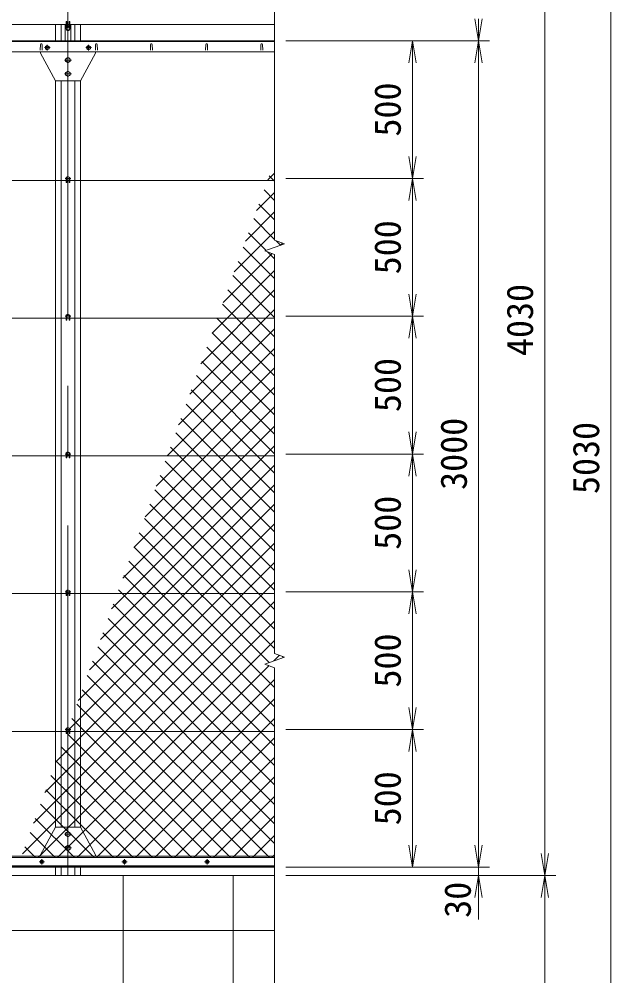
# Model space of a CAD drawing. Units: millimetres, scale not verified. Extents: x -8400 to 8400, y -5940 to 5940.
# Drawn here: x -2949 to -802, y -2264 to 1209 of the extents above; entities that cross this region are included whole.
import ezdxf
from ezdxf.enums import TextEntityAlignment as Align

# ---------------------------------------------------------------- set-up
doc = ezdxf.new("R2010")
doc.units = ezdxf.units.MM
doc.header["$LTSCALE"] = 40
doc.linetypes.add('USER1', pattern=[50.8, 31.75, -6.35, 6.35, -6.35])
for name, color, linetype, lineweight in [('0-0_D-STR1', 1, 'Continuous', 18), ('0-1_D-BMK', 2, 'USER1', 13), ('0-3_D-STR4', 7, 'Continuous', 9), ('0-4_D-STR-DIM', 7, 'Continuous', 9), ('0-5_0', 7, 'Continuous', 9), ('0-6_D-STR3', 3, 'Continuous', 13), ('0-7_D-STR2', 7, 'Continuous', 9)]:
    doc.layers.add(name, color=color, linetype=linetype, lineweight=lineweight)
doc.styles.add('ＭＳ ゴシック', font='')
doc.styles.get('ＭＳ ゴシック').set_extended_font_data('MS Gothic')

# ---------------------------------------------------------------- blocks, each defined once
blk = doc.blocks.new('_Open')
at = {"layer": '0-5_0'}
blk.add_line((-40, 6.67), (0, 0), dxfattribs=at)
blk.add_lwpolyline([(-40, -6.67), (0, 0), (-40, 0)], dxfattribs=at)

msp = doc.modelspace()

# ---------------------------------------------------------------- linework, layer by layer
at = {"layer": '0-0_D-STR1'}
for p, q in [((-2777.77, 1190.03), (-4765.27, 1190.03)), ((-2816.52, 1190.03), (-2816.52, 1130.69)), ((-2796.52, 1190.03), (-2796.52, 1130.69)), ((-2781.52, 1190.03), (-2781.52, 1130.69)), ((-2775.77, 1190.03), (-2767.27, 1190.03)), ((-2765.27, 1190.03), (-2021.52, 1190.03)), ((-2761.52, 1130.69), (-2761.52, 1190.03)), ((-2746.52, 1130.69), (-2746.52, 1190.03)), ((-2726.52, 1130.69), (-2726.52, 1190.03)), ((-6816.52, 1130.69), (-2021.52, 1130.69)), ((-6816.52, 1127.69), (-2021.52, 1127.69)), ((-2871.52, 1117.56), (-2872.27, 1096.06)), ((-2865.52, 1117.56), (-2864.77, 1096.06)), ((-2671.52, 1117.56), (-2672.27, 1096.06)), ((-2665.52, 1117.56), (-2664.77, 1096.06)), ((-2471.52, 1117.56), (-2472.27, 1096.06)), ((-2465.52, 1117.56), (-2464.77, 1096.06)), ((-2271.52, 1117.56), (-2272.27, 1096.06)), ((-2265.52, 1117.56), (-2264.77, 1096.06)), ((-2071.52, 1117.56), (-2072.27, 1096.06)), ((-2065.52, 1117.56), (-2064.77, 1096.06)), ((-6760.32, 1090.69), (-2021.52, 1090.69)), ((-2816.52, 985.69), (-2816.52, -1724.31)), ((-2796.52, 985.69), (-2796.52, -1724.31)), ((-2746.52, -1724.31), (-2746.52, 985.69)), ((-2726.52, -1724.31), (-2726.52, 985.69)), ((-6760.32, -1829.31), (-2021.52, -1829.31)), ((-6816.52, -1866.31), (-2021.52, -1866.31)), ((-6816.52, -1869.31), (-2021.52, -1869.31)), ((-2816.52, -1869.31), (-2816.52, -1899.31)), ((-2796.52, -1869.31), (-2796.52, -1899.31)), ((-2746.52, -1899.31), (-2746.52, -1869.31)), ((-2726.52, -1899.31), (-2726.52, -1869.31))]:
    msp.add_line(p, q, dxfattribs=at)
for centre in [(-2868.52, 1116.31), (-2668.52, 1116.31), (-2468.52, 1116.31), (-2268.52, 1116.31), (-2068.52, 1116.31)]:
    msp.add_arc(centre, 3.25, 22.61986, 157.38014, dxfattribs=at)
at = {"layer": '0-1_D-BMK'}
for p, q in [((-2771.52, -1899.31), (-2771.52, 2271.16)), ((-2846.52, 1115.69), (-2846.52, 1095.69)), ((-2696.52, 1115.69), (-2696.52, 1095.69)), ((-2856.52, 1105.69), (-2836.52, 1105.69)), ((-2686.52, 1105.69), (-2706.52, 1105.69)), ((-2758.77, 1060.69), (-2784.27, 1060.69)), ((-2758.77, 1010.69), (-2784.27, 1010.69)), ((-2761.52, 630.69), (-2781.52, 630.69)), ((-2761.52, 130.69), (-2781.52, 130.69)), ((-2761.52, -369.31), (-2781.52, -369.31)), ((-2761.52, -869.31), (-2781.52, -869.31)), ((-2761.52, -1369.31), (-2781.52, -1369.31)), ((-2758.77, -1749.31), (-2784.27, -1749.31)), ((-2758.77, -1799.31), (-2784.27, -1799.31)), ((-2866.52, -1839.64), (-2866.52, -1858.98)), ((-2566.52, -1839.64), (-2566.52, -1858.98)), ((-2266.52, -1839.64), (-2266.52, -1858.98)), ((-2856.85, -1849.31), (-2876.2, -1849.31)), ((-2556.85, -1849.31), (-2576.2, -1849.31)), ((-2256.85, -1849.31), (-2276.2, -1849.31))]:
    msp.add_line(p, q, dxfattribs=at)
at = {"layer": '0-3_D-STR4'}
for p, q in [((-6971.52, -1899.31), (-2021.52, -1899.31)), ((-2571.52, -2899.31), (-2571.52, -1899.31)), ((-2171.52, -2899.31), (-2171.52, -1899.31)), ((-6971.52, -2099.31), (-2021.52, -2099.31))]:
    msp.add_line(p, q, dxfattribs=at)
at = {"layer": '0-4_D-STR-DIM'}
for p, q in [((-1041.52, -1819.31), (-1041.52, 2050.69)), ((-801.52, -2819.31), (-801.52, 2050.69)), ((-2021.52, 1605.04), (-2021.52, 406.34)), ((-1981.52, 1130.69), (-1241.52, 1130.69)), ((-1981.52, 1130.69), (-1241.52, 1130.69)), ((-1981.52, 1130.69), (-1481.52, 1130.69)), ((-1521.52, 710.69), (-1521.52, 1050.69)), ((-1281.52, -1789.31), (-1281.52, 1050.69)), ((-1981.52, 630.69), (-1481.52, 630.69)), ((-1981.52, 630.69), (-1481.52, 630.69)), ((-1521.52, 210.69), (-1521.52, 550.69)), ((-2056.76, 367.86), (-1986.29, 393.51)), ((-1986.29, 393.51), (-2021.52, 406.34)), ((-2021.52, 355.04), (-2056.76, 367.86)), ((-2021.52, 355.04), (-2021.52, -1093.66)), ((-1981.52, 130.69), (-1481.52, 130.69)), ((-1981.52, 130.69), (-1481.52, 130.69)), ((-1521.52, -289.31), (-1521.52, 50.69)), ((-1981.52, -369.31), (-1481.52, -369.31)), ((-1981.52, -369.31), (-1481.52, -369.31)), ((-1521.52, -789.31), (-1521.52, -449.31)), ((-1981.52, -869.31), (-1481.52, -869.31)), ((-1981.52, -869.31), (-1481.52, -869.31)), ((-1521.52, -1289.31), (-1521.52, -949.31)), ((-2056.76, -1132.14), (-1986.29, -1106.49)), ((-1986.29, -1106.49), (-2021.52, -1093.66)), ((-2021.52, -1144.96), (-2056.76, -1132.14)), ((-2021.52, -1144.96), (-2021.52, -2373.66)), ((-1981.52, -1369.31), (-1481.52, -1369.31)), ((-1981.52, -1369.31), (-1481.52, -1369.31)), ((-1521.52, -1789.31), (-1521.52, -1449.31)), ((-1281.52, -1789.31), (-1281.52, -1709.31)), ((-1981.52, -1869.31), (-1481.52, -1869.31)), ((-1981.52, -1869.31), (-1241.52, -1869.31)), ((-1981.52, -1869.31), (-1241.52, -1869.31)), ((-1281.52, -1869.31), (-1281.52, -1899.31)), ((-1981.52, -1899.31), (-1241.52, -1899.31)), ((-1981.52, -1899.31), (-1001.52, -1899.31)), ((-1981.52, -1899.31), (-1001.52, -1899.31)), ((-1281.52, -1979.31), (-1281.52, -2059.31)), ((-1041.52, -1979.31), (-1041.52, -2819.31))]:
    msp.add_line(p, q, dxfattribs=at)
at = {"layer": '0-6_D-STR3'}
for p, q in [((-2777.77, 1181.52), (-2777.77, 1200.11)), ((-2775.77, 1200.11), (-2777.77, 1200.11)), ((-2777.77, 1189.5), (-2775.77, 1189.5)), ((-2775.77, 1184.57), (-2775.77, 1200.11)), ((-2775.28, 1185.33), (-2775.28, 1180.73)), ((-2764.02, 1179.6), (-2767.77, 1185.33)), ((-2767.77, 1185.33), (-2767.77, 1180.73)), ((-2767.27, 1184.57), (-2767.27, 1200.11)), ((-2767.27, 1200.11), (-2765.27, 1200.11)), ((-2767.27, 1189.5), (-2765.27, 1189.5)), ((-2765.27, 1181.52), (-2765.27, 1200.11)), ((-2779.03, 1179.6), (-2779.03, 1175)), ((-2764.02, 1179.6), (-2764.02, 1175)), ((-2853.02, 1109.44), (-2846.52, 1113.19)), ((-2846.52, 1113.19), (-2840.02, 1109.44)), ((-2696.52, 1113.19), (-2703.02, 1109.44)), ((-2690.02, 1109.44), (-2696.52, 1113.19)), ((-2871.52, 1090.69), (-2871.52, 1085.69)), ((-2871.52, 1085.69), (-2816.52, 985.69)), ((-2853.02, 1101.94), (-2853.02, 1109.44)), ((-2846.52, 1098.18), (-2853.02, 1101.94)), ((-2840.02, 1101.94), (-2846.52, 1098.18)), ((-2840.02, 1109.44), (-2840.02, 1101.94)), ((-2703.02, 1109.44), (-2703.02, 1101.94)), ((-2703.02, 1101.94), (-2696.52, 1098.18)), ((-2696.52, 1098.18), (-2690.02, 1101.94)), ((-2690.02, 1101.94), (-2690.02, 1109.44)), ((-2671.52, 1090.69), (-2671.52, 1085.69)), ((-2771.52, 1050.87), (-2780.02, 1055.78)), ((-2763.02, 1055.78), (-2771.52, 1050.87)), ((-2771.52, 1000.87), (-2780.02, 1005.78)), ((-2763.02, 1005.78), (-2771.52, 1000.87)), ((-2771.52, 638.19), (-2778.02, 634.44)), ((-2778.02, 634.44), (-2778.02, 626.94)), ((-2778.02, 626.94), (-2771.52, 623.18)), ((-2777.77, 626.79), (-2777.77, 616.69)), ((-2775.77, 625.64), (-2775.77, 616.69)), ((-2765.02, 634.44), (-2771.52, 638.19)), ((-2771.52, 623.18), (-2765.02, 626.94)), ((-2767.27, 625.64), (-2767.27, 616.69)), ((-2765.27, 626.79), (-2765.27, 616.69)), ((-2765.02, 626.94), (-2765.02, 634.44)), ((-2021.52, 623.94), (-6751.52, 623.94)), ((-2777.77, 616.69), (-2775.77, 616.69)), ((-2767.27, 616.69), (-2765.27, 616.69)), ((-2021.52, 123.94), (-6751.52, 123.94)), ((-2771.52, 138.19), (-2778.02, 134.44)), ((-2778.02, 134.44), (-2778.02, 126.94)), ((-2778.02, 126.94), (-2771.52, 123.18)), ((-2777.77, 126.79), (-2777.77, 116.69)), ((-2777.77, 116.69), (-2775.77, 116.69)), ((-2775.77, 125.64), (-2775.77, 116.69)), ((-2765.02, 134.44), (-2771.52, 138.19)), ((-2771.52, 123.18), (-2765.02, 126.94)), ((-2767.27, 125.64), (-2767.27, 116.69)), ((-2767.27, 116.69), (-2765.27, 116.69)), ((-2765.27, 126.79), (-2765.27, 116.69)), ((-2765.02, 126.94), (-2765.02, 134.44)), ((-2021.52, -376.06), (-6751.52, -376.06)), ((-2771.52, -361.81), (-2778.02, -365.56)), ((-2778.02, -365.56), (-2778.02, -373.06)), ((-2778.02, -373.06), (-2771.52, -376.82)), ((-2777.77, -373.21), (-2777.77, -383.31)), ((-2775.77, -374.36), (-2775.77, -383.31)), ((-2765.02, -365.56), (-2771.52, -361.81)), ((-2771.52, -376.82), (-2765.02, -373.06)), ((-2767.27, -374.36), (-2767.27, -383.31)), ((-2765.27, -373.21), (-2765.27, -383.31)), ((-2765.02, -373.06), (-2765.02, -365.56)), ((-2777.77, -383.31), (-2775.77, -383.31)), ((-2767.27, -383.31), (-2765.27, -383.31)), ((-2771.52, -861.81), (-2778.02, -865.56)), ((-2778.02, -865.56), (-2778.02, -873.06)), ((-2765.02, -865.56), (-2771.52, -861.81)), ((-2765.02, -873.06), (-2765.02, -865.56)), ((-2021.52, -876.06), (-6751.52, -876.06)), ((-2778.02, -873.06), (-2771.52, -876.82)), ((-2777.77, -873.21), (-2777.77, -883.31)), ((-2777.77, -883.31), (-2775.77, -883.31)), ((-2775.77, -874.36), (-2775.77, -883.31)), ((-2771.52, -876.82), (-2765.02, -873.06)), ((-2767.27, -874.36), (-2767.27, -883.31)), ((-2767.27, -883.31), (-2765.27, -883.31)), ((-2765.27, -873.21), (-2765.27, -883.31)), ((-2021.52, -1376.06), (-6751.52, -1376.06)), ((-2771.52, -1361.81), (-2778.02, -1365.56)), ((-2778.02, -1365.56), (-2778.02, -1373.06)), ((-2778.02, -1373.06), (-2771.52, -1376.82)), ((-2777.77, -1373.21), (-2777.77, -1383.31)), ((-2777.77, -1383.31), (-2775.77, -1383.31)), ((-2775.77, -1374.36), (-2775.77, -1383.31)), ((-2765.02, -1365.56), (-2771.52, -1361.81)), ((-2771.52, -1376.82), (-2765.02, -1373.06)), ((-2767.27, -1374.36), (-2767.27, -1383.31)), ((-2767.27, -1383.31), (-2765.27, -1383.31)), ((-2765.27, -1373.21), (-2765.27, -1383.31)), ((-2765.02, -1373.06), (-2765.02, -1365.56)), ((-2871.52, -1824.31), (-2816.52, -1724.31)), ((-2771.52, -1739.5), (-2780.02, -1744.4)), ((-2763.02, -1744.4), (-2771.52, -1739.5)), ((-2771.52, -1789.5), (-2780.02, -1794.4)), ((-2763.02, -1794.4), (-2771.52, -1789.5)), ((-2021.52, -1834.31), (-6784.99, -1834.31)), ((-2871.52, -1829.31), (-2871.52, -1824.31)), ((-2671.52, -1829.31), (-2671.52, -1824.31)), ((-2021.52, -1864.31), (-6816.52, -1864.31))]:
    msp.add_line(p, q, dxfattribs=at)
for points in [[(-2767.77, 1185.33), (-2775.28, 1185.33), (-2779.03, 1179.6)], [(-2816.52, 985.69), (-2726.52, 985.69), (-2671.52, 1085.69)], [(-2780.02, 1055.78), (-2780.02, 1065.6), (-2771.52, 1070.5)], [(-2771.52, 1070.5), (-2763.02, 1065.6), (-2763.02, 1055.78)], [(-2780.02, 1005.78), (-2780.02, 1015.6), (-2771.52, 1020.5)], [(-2771.52, 1020.5), (-2763.02, 1015.6), (-2763.02, 1005.78)], [(-2816.52, -1724.31), (-2726.52, -1724.31), (-2671.52, -1824.31)], [(-2780.02, -1744.4), (-2780.02, -1754.22), (-2771.52, -1759.13)], [(-2771.52, -1759.13), (-2763.02, -1754.22), (-2763.02, -1744.4)], [(-2780.02, -1794.4), (-2780.02, -1804.22), (-2771.52, -1809.13)], [(-2771.52, -1809.13), (-2763.02, -1804.22), (-2763.02, -1794.4)]]:
    msp.add_lwpolyline(points, dxfattribs=at)
for points in [[(-2767.77, 1180.73), (-2775.28, 1180.73), (-2779.03, 1175), (-2775.28, 1168.5), (-2767.77, 1168.5), (-2764.02, 1175)], [(-2866.52, -1843.56), (-2871.5, -1846.44), (-2871.5, -1852.19), (-2866.52, -1855.06), (-2861.54, -1852.19), (-2861.54, -1846.44)], [(-2566.52, -1843.56), (-2571.5, -1846.44), (-2571.5, -1852.19), (-2566.52, -1855.06), (-2561.54, -1852.19), (-2561.54, -1846.44)], [(-2266.52, -1843.56), (-2271.5, -1846.44), (-2271.5, -1852.19), (-2266.52, -1855.06), (-2261.54, -1852.19), (-2261.54, -1846.44)]]:
    msp.add_lwpolyline(points, close=True, dxfattribs=at)
for centre, radius in [((-2846.52, 1105.69), 6.25), ((-2696.52, 1105.69), 6.25), ((-2771.52, 1060.69), 8.25), ((-2771.52, 1010.69), 8.25), ((-2771.52, 630.69), 6.25), ((-2771.52, 130.69), 6.25), ((-2771.52, -369.31), 6.25), ((-2771.52, -869.31), 6.25), ((-2771.52, -1369.31), 6.25), ((-2771.52, -1749.31), 8.25), ((-2771.52, -1799.31), 8.25), ((-2866.52, -1849.31), 6.5), ((-2866.52, -1849.31), 4.98), ((-2566.52, -1849.31), 6.5), ((-2566.52, -1849.31), 4.98), ((-2266.52, -1849.31), 6.5), ((-2266.52, -1849.31), 4.98)]:
    msp.add_circle(centre, radius, dxfattribs=at)
msp.add_arc((-2771.52, 1174.76), 6.25, 177.75339, 2.24661, dxfattribs=at)
msp.add_ellipse((-2771.52, 1175), major_axis=(-6.25, 0), ratio=0.748157, start_param=3.1415927, end_param=6.2831853, dxfattribs=at)
at = {"layer": '0-7_D-STR2'}
for p, q in [((-2021.52, 692.29), (-2022.07, 692.83)), ((-2046.54, 625.59), (-2021.52, 650.61)), ((-2021.52, 621.58), (-2040.94, 640.99)), ((-2087.01, 514.41), (-2021.52, 579.9)), ((-2021.52, 550.87), (-2059.81, 589.15)), ((-2021.52, 480.16), (-2078.67, 537.31)), ((-2127.47, 403.24), (-2021.52, 509.19)), ((-2021.52, 409.45), (-2097.54, 485.47)), ((-2167.94, 292.06), (-2021.52, 438.48)), ((-2052.28, 369.49), (-2116.41, 433.62)), ((-2000.44, 388.36), (-2016.64, 404.56)), ((-2001.21, 388.08), (-1993.24, 396.05)), ((-2208.4, 180.89), (-2030.86, 358.43)), ((-2021.52, 268.03), (-2135.28, 381.78)), ((-2021.52, 338.74), (-2047.15, 364.37)), ((-2021.52, 197.31), (-2154.15, 329.94)), ((-2248.86, 69.71), (-2021.52, 297.05)), ((-2021.52, 126.6), (-2173.02, 278.1)), ((-2289.33, -41.46), (-2021.52, 226.34)), ((-2021.52, 55.89), (-2191.89, 226.26)), ((-2021.52, -14.82), (-2210.76, 174.41)), ((-2329.79, -152.64), (-2021.52, 155.63)), ((-2021.52, -85.53), (-2229.63, 122.57)), ((-2370.26, -263.81), (-2021.52, 84.92)), ((-2021.52, -156.24), (-2248.49, 70.73)), ((-2410.72, -374.99), (-2021.52, 14.21)), ((-2021.52, -226.95), (-2267.36, 18.89)), ((-2021.52, -297.66), (-2286.23, -32.95)), ((-2451.19, -486.16), (-2021.52, -56.5)), ((-2021.52, -368.37), (-2305.1, -84.79)), ((-2491.65, -597.34), (-2021.52, -127.21)), ((-2021.52, -439.08), (-2323.97, -136.64)), ((-2532.12, -708.51), (-2021.52, -197.92)), ((-2021.52, -509.79), (-2342.84, -188.48)), ((-2021.52, -580.5), (-2361.71, -240.32)), ((-2572.58, -819.69), (-2021.52, -268.63)), ((-2021.52, -651.21), (-2380.58, -292.16)), ((-2613.04, -930.86), (-2021.52, -339.34)), ((-2021.52, -721.92), (-2399.45, -344)), ((-2653.51, -1042.04), (-2021.52, -410.05)), ((-2021.52, -792.64), (-2418.31, -395.85)), ((-2021.52, -863.35), (-2437.18, -447.69)), ((-2693.97, -1153.21), (-2021.52, -480.76)), ((-2021.52, -934.06), (-2456.05, -499.53)), ((-2734.44, -1264.39), (-2021.52, -551.47)), ((-2021.52, -1004.77), (-2474.92, -551.37)), ((-2774.9, -1375.56), (-2021.52, -622.18)), ((-2021.52, -1075.48), (-2493.79, -603.21)), ((-2041.23, -1126.48), (-2512.66, -655.05)), ((-2815.37, -1486.74), (-2021.52, -692.9)), ((-2021.52, -1216.9), (-2531.53, -706.9)), ((-2855.83, -1597.91), (-2021.52, -763.61)), ((-2021.52, -1287.61), (-2550.4, -758.74)), ((-2021.52, -1358.32), (-2569.27, -810.58)), ((-2896.29, -1709.09), (-2021.52, -834.32)), ((-2021.52, -1429.03), (-2588.13, -862.42)), ((-2936.76, -1820.26), (-2021.52, -905.03)), ((-2021.52, -1499.74), (-2607, -914.26)), ((-2021.52, -1570.45), (-2625.87, -966.11)), ((-2880.1, -1834.31), (-2021.52, -975.74)), ((-2021.52, -1641.16), (-2644.74, -1017.95)), ((-2809.39, -1834.31), (-2021.52, -1046.45)), ((-2021.52, -1711.87), (-2663.61, -1069.79)), ((-2024.91, -1120.54), (-2004.3, -1099.93)), ((-1989.39, -1107.61), (-1992.94, -1104.06)), ((-2738.68, -1834.31), (-2041.91, -1137.54)), ((-2021.52, -1782.58), (-2682.48, -1121.63)), ((-2021.52, -1146.19), (-2023.45, -1144.26)), ((-2040.51, -1834.31), (-2701.35, -1173.47)), ((-2667.97, -1834.31), (-2021.52, -1187.87)), ((-2111.22, -1834.31), (-2720.22, -1225.31)), ((-2181.93, -1834.31), (-2739.08, -1277.16)), ((-2597.26, -1834.31), (-2021.52, -1258.58)), ((-2252.64, -1834.31), (-2757.95, -1329)), ((-2526.54, -1834.31), (-2021.52, -1329.29)), ((-2323.35, -1834.31), (-2776.82, -1380.84)), ((-2455.83, -1834.31), (-2021.52, -1400)), ((-2394.06, -1834.31), (-2795.69, -1432.68)), ((-2464.77, -1834.31), (-2814.56, -1484.52)), ((-2385.12, -1834.31), (-2021.52, -1470.71)), ((-2535.48, -1834.31), (-2833.43, -1536.37)), ((-2314.41, -1834.31), (-2021.52, -1541.42)), ((-2606.19, -1834.31), (-2852.3, -1588.21)), ((-2243.7, -1834.31), (-2021.52, -1612.13)), ((-2676.9, -1834.31), (-2871.17, -1640.05)), ((-2747.61, -1834.31), (-2890.04, -1691.89)), ((-2172.99, -1834.31), (-2021.52, -1682.84)), ((-2818.33, -1834.31), (-2908.9, -1743.73)), ((-2102.28, -1834.31), (-2021.52, -1753.56)), ((-2889.04, -1834.31), (-2927.77, -1795.57)), ((-2031.57, -1834.31), (-2021.52, -1824.27))]:
    msp.add_line(p, q, dxfattribs=at)

# ---------------------------------------------------------------- block references
at = {"layer": '0-4_D-STR-DIM', "xscale": 2, "yscale": 2}
for p, rotation in [((-1281.52, 1130.69), 270), ((-1521.52, 1130.69), 90), ((-1281.52, 1130.69), 90), ((-1521.52, 630.69), 270), ((-1521.52, 630.69), 90), ((-1521.52, 130.69), 270), ((-1521.52, 130.69), 90), ((-1521.52, -369.31), 270), ((-1521.52, -369.31), 90), ((-1521.52, -869.31), 270), ((-1521.52, -869.31), 90), ((-1521.52, -1369.31), 270), ((-1521.52, -1369.31), 90), ((-1521.52, -1869.31), 270), ((-1281.52, -1869.31), 270), ((-1281.52, -1869.31), 270), ((-1041.52, -1899.31), 270), ((-1281.52, -1899.31), 90), ((-1041.52, -1899.31), 90)]:
    msp.add_blockref('_Open', p, dxfattribs=dict(at, rotation=rotation))

# ---------------------------------------------------------------- texts
at = {"layer": '0-4_D-STR-DIM', "style": 'ＭＳ ゴシック'}
for s, p in [('500', (-1535.02, 782.94)), ('500', (-1535.02, 282.94)), ('4030', (-1055.02, -13.81)), ('500', (-1535.02, -217.06)), ('3000', (-1295.02, -499.56)), ('5030', (-815.02, -514.56)), ('500', (-1535.02, -717.06)), ('500', (-1535.02, -1217.06)), ('500', (-1535.02, -1717.06)), ('30', (-1280.84, -2052.83))]:
    msp.add_text(s, height=96.19, rotation=90, dxfattribs=at).set_placement(p, align=Align.BOTTOM_LEFT)

doc.saveas('drawing.dxf')
